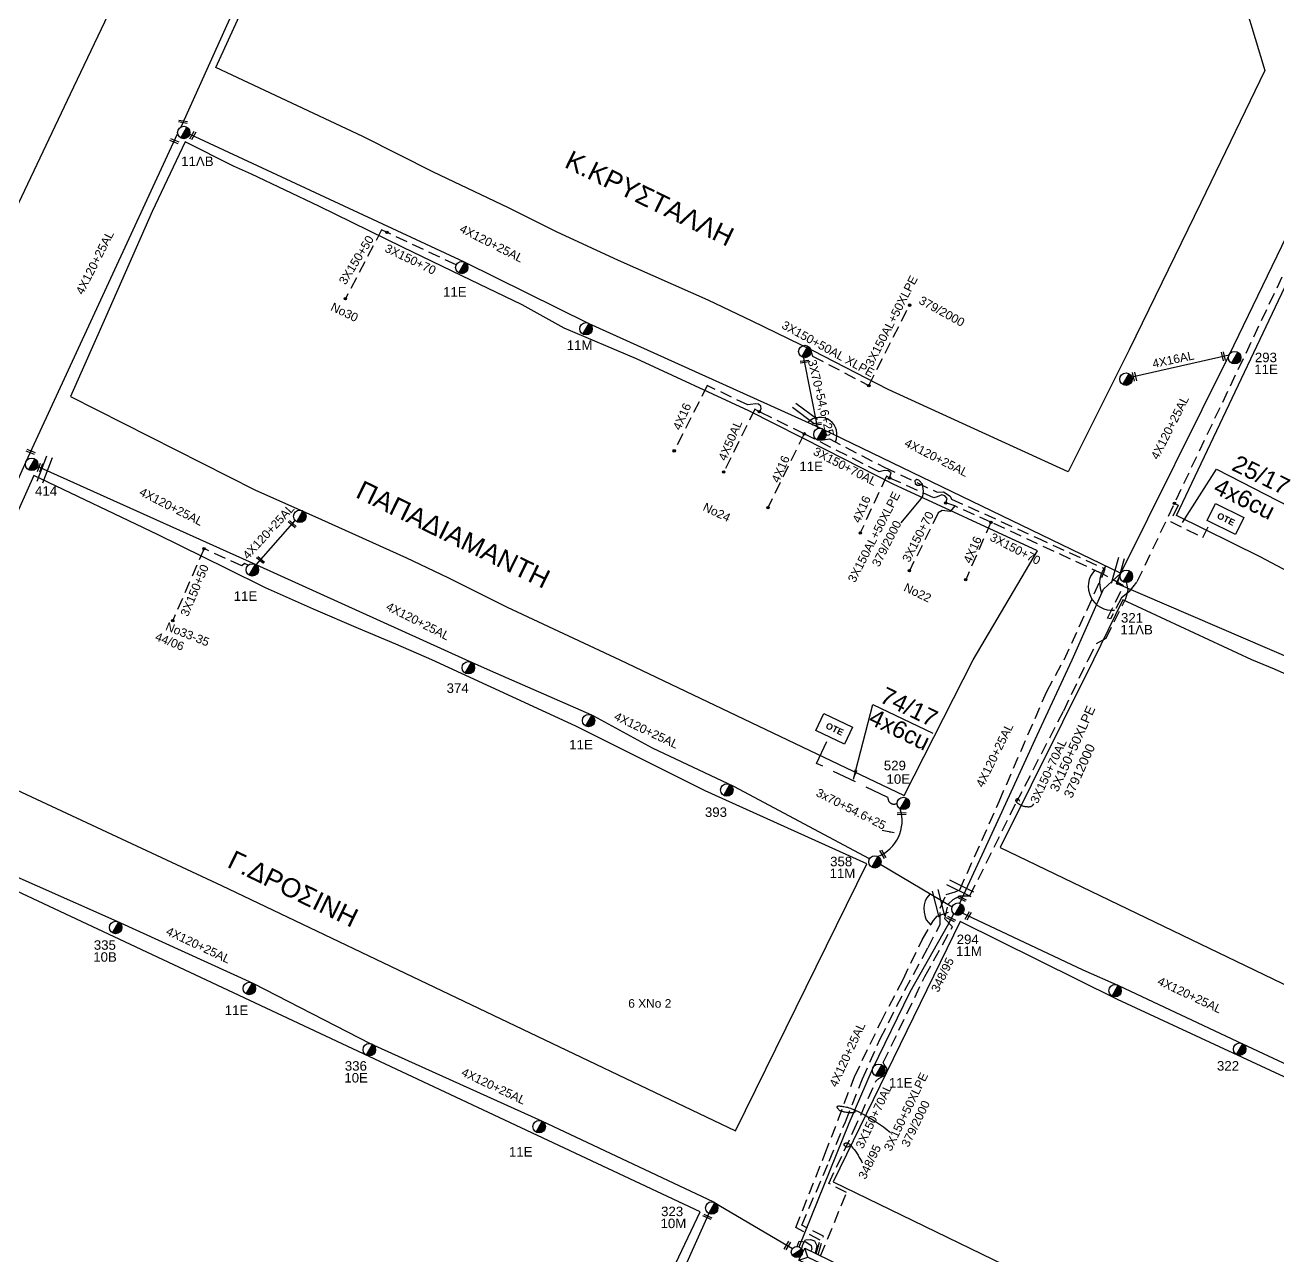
# Model space of a CAD drawing. Header units: millimetres. Extents: x 974 to 2037, y 106 to 580.
# Drawn here: x 1297.4 to 1429.5, y 282.1 to 411.8 of the extents above; entities that cross this region are included whole.
import ezdxf

# ---------------------------------------------------------------- set-up
doc = ezdxf.new("R2010")
doc.units = ezdxf.units.MM
doc.linetypes.add('DASHED', pattern=[19.05, 12.7, -6.35])
for name, color, linetype in [('Pillar OTE', 7, 'Continuous'), ('Γέφυρες Εναέριου Δικτύου', 7, 'Continuous'), ('Γυμνά εναέρια ΧΤ (1Φ)   2x16AL', 7, 'Continuous'), ('Γυμνά εναέρια ΧΤ (3Φ)   4x16AL', 7, 'Continuous'), ('Γυμνά εναέρια ΧΤ (3Φ)   4x16CU', 7, 'Continuous'), ('Εναέρια παροχή ΧΤ 4x16', 7, 'SYN_LINE'), ('Επιγραφές - Σχήματα', 7, 'Continuous'), ('Καλώδια ΧΤ   3x150+50AL', 7, 'DASHED'), ('Καλώδια ΧΤ   3x150+70AL', 7, 'DASHED'), ('Καλώδια ΧΤ   3x150AL+50XLPE', 7, 'DASHED'), ('Μηχανική τομή', 7, 'Continuous'), ('Στύλος ΦΜ', 7, 'Continuous'), ('Στύλος ΦΜ @ 1', 7, 'Continuous'), ('Συνδέσεις', 7, 'Continuous'), ('Συνεστραμμένα ΧΤ   3x70+54.6+25 AL', 7, 'SYN_LINE'), ('Συνεστραμμένα ΧΤ   4x120+25 AL', 7, 'SYN_LINE'), ('Τομή', 7, 'Continuous'), ('Υποσταθμός εναέριος 2 στύλων', 7, 'Continuous'), ('Υποσταθμός πόλεως', 7, 'Continuous'), ('Υπόβαθρο ΔΕΗ', 7, 'Continuous'), ('Υπόγεια καλώδια Δικτύου ΧΤ και Παρ. ΧΤ - 3X150+70 AL', 7, 'DASHED'), ('Υπόγεια καλώδια Παροχών ΧΤ   4x50AL', 7, 'DASHED'), ('Υπόγεια καλώδια Παροχών ΧΤ   4x6', 7, 'DASHED')]:
    doc.layers.add(name, color=color, linetype=linetype)
doc.styles.get("Standard").update_dxf_attribs({"font": 'arial.ttf'})
doc.linetypes.add('SYN_LINE', pattern='A,0.5,-0.0001,["/\\/\\/\\/",Standard,S=0.1,R=0,X=0,Y=-0.05],-0.25', length=0.7501)
doc.dimstyles.new('ISO-25', dxfattribs={"dimtxt": 2.5, "dimasz": 2.5, "dimexe": 1.25, "dimexo": 0.625, "dimtad": 1, "dimtxsty": 'Standard', "dimcen": 2.5, "dimadec": 0, "dimazin": 0, "dimtfac": 1, "dimtmove": 0, "dimatfit": 3, "dimfxl": 1, "dimarcsym": 0})

# ---------------------------------------------------------------- blocks, each defined once
blk = doc.blocks.new('ΥΠΟΣΤΑΘΜΟΣ ΕΝΑΕΡΙΟΣ ΕΠΙ 2 ΣΤΥΛΩΝ')
at = {"layer": 'Υποσταθμός εναέριος 2 στύλων', "linetype": 'Continuous'}
for points in [[(-11.97, -2.11, 0.574793), (-8.45, -0.07, 0.268822), (-9.64, 1.98)], [(9.68, -2.15, 0.574793), (13.19, -0.1, 0.268822), (12.01, 1.95)]]:
    blk.add_hatch(color=256, dxfattribs=at).paths.add_polyline_path(points)
for p, q in [((-11.97, -2.11), (-9.64, 1.98)), ((9.68, -2.15), (12.01, 1.95))]:
    blk.add_line(p, q, dxfattribs=at)
for centre in [(-10.81, -0.07), (10.84, -0.1)]:
    blk.add_circle(centre, 2.36, dxfattribs=at)
at = {"layer": 'Υποσταθμός πόλεως', "linetype": 'Continuous', "ltscale": 40}
blk.add_lwpolyline([(-8.57, 2.82), (8.57, 2.82), (8.57, -2.82), (-8.57, -2.82)], close=True, dxfattribs=at)
for points in [[(-5.75, 0), (-8.57, 2.82)], [(-8.57, -2.82), (-5.75, 0)], [(-5.75, 0), (5.75, 0)], [(5.75, 0), (8.57, 2.82)], [(8.57, -2.82), (5.75, 0)]]:
    blk.add_lwpolyline(points, dxfattribs=at)
at = {"layer": 'Υποσταθμός εναέριος 2 στύλων', "ltscale": 40, "flags": 1}
for tag, p in [('ΜΕΤΑΣΧΗΜΑΤΙΣΜΟΣ', (14.09, 2.51)), ('ΙΣΧΥΣ', (14.07, -0.28)), ('ΑΡΙΘΜΟΣ', (14.19, -3))]:
    blk.add_attdef(tag, p, '', height=1.8, dxfattribs=at)
blk = doc.blocks.new('ΥΠΑΡΧΩΝ ΤΣΙΜΕΝΤΕΝΙΟΣ ΣΤΥΛΟΣ')
at = {"layer": 'Στύλος ΦΜ'}
blk.add_hatch(color=256, dxfattribs=at).paths.add_polyline_path([(-1.29, -2.28, 0.574793), (2.62, 0, 0.268822), (1.3, 2.27)])
blk.add_line((-1.29, -2.28), (1.3, 2.27), dxfattribs=at)
blk.add_circle((0, 0), 2.62, dxfattribs=at)
at = {"layer": 'Στύλος ΦΜ', "flags": 4}
for tag, p in [('ΑΡΙΘΜΟΣ', (-4.68, 8.05)), ('ΤΥΠΟΣ', (-4.91, 3.03))]:
    blk.add_attdef(tag, p, '', height=4, dxfattribs=at)
blk = doc.blocks.new('ΤΟΜΗ')
at = {"layer": 'Τομή', "ltscale": 40}
for p, q in [((-5.68, 0), (5.68, 0)), ((5.68, -2.33), (-5.68, -2.33))]:
    blk.add_line(p, q, dxfattribs=at)
blk = doc.blocks.new('ΜΗΧΑΝΙΚΗ ΤΟΜΗ')
at = {"layer": 'Μηχανική τομή', "ltscale": 40}
for p, q in [((-1.89, 0.78), (1.89, 0.78)), ((1.89, 0), (-1.89, 0))]:
    blk.add_line(p, q, dxfattribs=at)
blk = doc.blocks.new('_ΣΥΝΔΕΣΗ')
at = {"layer": 'Συνδέσεις', "linetype": 'SYN_LINE', "ltscale": 40}
blk.add_hatch(color=256, dxfattribs=at).paths.add_polyline_path([(0.5, -0.01, 1), (-0.5, -0.01, 1)])
at = {"layer": 'Συνδέσεις'}
blk.add_circle((0, -0.01), 0.5, dxfattribs=at)
blk = doc.blocks.new('PILLAR ΟΤΕ')
at = {"layer": 'Pillar OTE', "ltscale": 40}
blk.add_lwpolyline([(-3.31, 2.02), (3.39, 2.02), (3.39, -1.99), (-3.31, -1.99)], close=True, dxfattribs=at)
at = {"layer": 'Pillar OTE', "insert": (-1.81, 0.71), "char_height": 1.3575, "width": 109.961, "attachment_point": 1}
blk.add_mtext('{\\fArial|b1|i0|c161|p34;OTE}', dxfattribs=at)

msp = doc.modelspace()

# ---------------------------------------------------------------- linework, layer by layer
at = {"layer": 'Γέφυρες Εναέριου Δικτύου'}
for points in [[(1382.83, 367.89, 0.844703), (1379.94, 369.94)], [(1410.17, 354.35, 0.69303), (1412.25, 350.15)], [(1411.36, 354.82, 0.284957), (1410.9, 351.96)]]:
    msp.add_lwpolyline(points, format="xyb", dxfattribs=at)
at = {"layer": 'Γέφυρες Εναέριου Δικτύου', "linetype": 'SYN_LINE', "ltscale": 5}
msp.add_lwpolyline([(1392.78, 320.23), (1392.49, 319.85), (1392.3, 319.52), (1392.2, 319.11), (1392.15, 318.76), (1392.21, 318.31), (1392.3, 317.84), (1392.41, 317.53), (1392.88, 316.96)], dxfattribs=at)
at = {"layer": 'Γυμνά εναέρια ΧΤ (1Φ)   2x16AL', "color": 6}
msp.add_lwpolyline([(1369.58, 286.75), (1361.87, 269.55)], dxfattribs=at)
at = {"layer": 'Γυμνά εναέρια ΧΤ (3Φ)   4x16AL', "color": 1, "ltscale": 10}
msp.add_lwpolyline([(1424.33, 377.02), (1414.09, 374.69)], dxfattribs=at)
at = {"layer": 'Γυμνά εναέρια ΧΤ (3Φ)   4x16CU', "color": 5, "linetype": 'SYN_LINE', "ltscale": 10}
msp.add_lwpolyline([(1329.12, 434.97), (1313.83, 401.05)], dxfattribs=at)
at = {"layer": 'Εναέρια παροχή ΧΤ 4x16', "color": 85, "linetype": 'DASHED', "ltscale": 0.1}
for points in [[(1374.82, 371.06), (1375, 371.38), (1374.98, 371.65), (1374.73, 371.86), (1374.41, 371.89), (1373.89, 371.83), (1373.61, 371.78), (1369.33, 373.81), (1365.84, 366.94)], [(1379.54, 368.73), (1375.72, 360.94)], [(1395.42, 361.13), (1394.47, 361.45), (1394.61, 361.92), (1394.38, 362.19), (1394.07, 362.3), (1393.57, 362.1), (1393.21, 361.99), (1388.54, 364.09), (1388.21, 364.27), (1385.46, 358.29)], [(1399.23, 359.42), (1396.57, 353.36)]]:
    msp.add_lwpolyline(points, dxfattribs=at)
at = {"layer": 'Επιγραφές - Σχήματα', "ltscale": 5}
for points in [[(1423.01, 364.99), (1430.74, 361.02)], [(1389.76, 359.35), (1391.85, 361.85), (1392.05, 362.15), (1392.12, 362.68), (1392, 363.43), (1391.63, 363.84), (1391.41, 363.9), (1391.21, 363.77), (1391.23, 363.5), (1391.47, 363.31), (1391.74, 363.33), (1392, 363.43)], [(1386.77, 340.2), (1393.1, 337.18)]]:
    msp.add_lwpolyline(points, dxfattribs=at)
at = {"layer": 'Επιγραφές - Σχήματα'}
for points in [[(1402.26, 329.99), (1402.22, 330.11), (1402.18, 330.19), (1402.13, 330.25), (1402.09, 330.28), (1402.04, 330.29), (1402, 330.28), (1401.96, 330.26), (1401.93, 330.24), (1401.9, 330.21), (1401.87, 330.19), (1401.85, 330.17), (1401.84, 330.14), (1401.83, 330.12), (1401.83, 330.09), (1401.84, 330.06), (1401.84, 330.04), (1401.86, 330.01), (1401.88, 329.98), (1401.9, 329.95), (1401.93, 329.92), (1401.97, 329.89), (1402.01, 329.86), (1402.05, 329.82), (1402.1, 329.79), (1402.16, 329.75), (1402.22, 329.72), (1402.28, 329.68), (1402.35, 329.64), (1402.42, 329.61), (1402.49, 329.57), (1402.57, 329.54), (1402.65, 329.51), (1402.73, 329.49), (1402.81, 329.47), (1402.89, 329.46), (1402.97, 329.44), (1403.05, 329.44), (1403.13, 329.43), (1403.2, 329.43), (1403.27, 329.43), (1403.34, 329.44), (1403.4, 329.45), (1403.46, 329.47), (1403.52, 329.49), (1403.57, 329.53), (1403.63, 329.58), (1403.68, 329.65), (1403.74, 329.74)], [(1384.96, 297.45), (1384.94, 297.38), (1384.92, 297.32), (1384.9, 297.28), (1384.87, 297.24), (1384.83, 297.21), (1384.77, 297.19), (1384.71, 297.17), (1384.64, 297.17), (1384.55, 297.16), (1384.44, 297.17), (1384.34, 297.17), (1384.22, 297.18), (1384.1, 297.2), (1383.99, 297.21), (1383.88, 297.23), (1383.77, 297.25), (1383.68, 297.27), (1383.59, 297.3), (1383.51, 297.32), (1383.44, 297.35), (1383.38, 297.37), (1383.32, 297.4), (1383.27, 297.44), (1383.23, 297.47), (1383.19, 297.51), (1383.15, 297.55), (1383.11, 297.59), (1383.08, 297.63), (1383.06, 297.66), (1383.04, 297.7), (1383.02, 297.74), (1383.01, 297.77), (1383.01, 297.8), (1383, 297.82), (1383.01, 297.84), (1383.02, 297.86), (1383.05, 297.88), (1383.08, 297.89), (1383.12, 297.89), (1383.18, 297.9), (1383.25, 297.9), (1383.33, 297.89), (1383.42, 297.88), (1383.52, 297.87), (1383.63, 297.86), (1383.74, 297.84), (1383.86, 297.82), (1383.99, 297.79), (1384.12, 297.76), (1384.26, 297.72), (1384.41, 297.67), (1384.58, 297.61), (1384.77, 297.53), (1385, 297.43), (1385.25, 297.3), (1385.55, 297.15), (1385.89, 296.96), (1386.26, 296.75), (1386.66, 296.52), (1387.07, 296.26), (1387.49, 295.99), (1387.9, 295.7), (1388.29, 295.4), (1388.65, 295.09)], [(1384.36, 293.73), (1384.3, 293.67), (1384.24, 293.63), (1384.18, 293.6), (1384.13, 293.58), (1384.09, 293.57), (1384.05, 293.57), (1384.01, 293.58), (1383.98, 293.59), (1383.95, 293.6), (1383.92, 293.62), (1383.89, 293.63), (1383.87, 293.65), (1383.85, 293.67), (1383.83, 293.69), (1383.81, 293.71), (1383.8, 293.74), (1383.79, 293.76), (1383.77, 293.78), (1383.76, 293.81), (1383.76, 293.83), (1383.76, 293.85), (1383.76, 293.87), (1383.76, 293.89), (1383.77, 293.91), (1383.78, 293.93), (1383.8, 293.95), (1383.82, 293.96), (1383.84, 293.97), (1383.86, 293.98), (1383.89, 293.99), (1383.91, 293.99), (1383.94, 294), (1383.96, 294), (1383.99, 294.01), (1384.01, 294.01), (1384.04, 294.01), (1384.06, 294), (1384.09, 294), (1384.12, 293.99), (1384.15, 293.98), (1384.19, 293.96), (1384.23, 293.94), (1384.28, 293.91), (1384.34, 293.86), (1384.41, 293.8), (1384.49, 293.72), (1384.58, 293.61), (1384.69, 293.47), (1384.81, 293.31), (1384.94, 293.12), (1385.08, 292.91), (1385.22, 292.7), (1385.35, 292.48), (1385.47, 292.27), (1385.57, 292.07), (1385.65, 291.9)]]:
    msp.add_lwpolyline(points, dxfattribs=at)
at = {"layer": 'Καλώδια ΧΤ   3x150+50AL', "color": 173, "ltscale": 0.1}
msp.add_lwpolyline([(1335, 390.22), (1331.18, 382.96)], dxfattribs=at)
at = {"layer": 'Καλώδια ΧΤ   3x150+50AL', "color": 30, "ltscale": 0.1}
msp.add_lwpolyline([(1320.93, 354.88), (1320.55, 355.05), (1320.27, 354.81), (1316.28, 356.63), (1312.99, 349.05)], dxfattribs=at)
at = {"layer": 'Καλώδια ΧΤ   3x150+70AL', "color": 173, "ltscale": 0.1}
msp.add_lwpolyline([(1342.86, 386.54), (1335, 390.22)], dxfattribs=at)
at = {"layer": 'Καλώδια ΧΤ   3x150+70AL', "color": 85, "ltscale": 0.1}
for points in [[(1388.54, 364.09), (1388.72, 364.63), (1388.4, 364.83), (1388, 364.85), (1387.46, 364.72), (1379.54, 368.73), (1374.82, 371.06), (1374.34, 371.32)], [(1395.42, 361.13), (1394.92, 360.53), (1394.1, 360.65), (1393.66, 360.39), (1390.64, 354.3)], [(1413.22, 352.71), (1411.07, 353.93), (1399.23, 359.42), (1395.42, 361.13)]]:
    msp.add_lwpolyline(points, dxfattribs=at)
at = {"layer": 'Καλώδια ΧΤ   3x150+70AL', "color": 5, "ltscale": 0.1}
msp.add_lwpolyline([(1381.28, 282.1), (1384.01, 288.77), (1382.14, 289.74), (1384.72, 295.2), (1387.11, 300.52), (1387.43, 300.79), (1388.11, 301.17), (1388.28, 301.82), (1387.98, 302.28), (1387.88, 302.47), (1392.27, 311.54), (1395.17, 316.79), (1394.36, 317.61), (1394.71, 319.17), (1395.25, 319.65), (1395.95, 320.04), (1397.02, 320.06), (1401.93, 329.92), (1406.9, 339.55), (1409.48, 344.93), (1410.37, 346.64), (1411.39, 347.2), (1413.45, 351.37), (1413.69, 352.27), (1413.53, 353.15)], dxfattribs=at)
at = {"layer": 'Καλώδια ΧΤ   3x150AL+50XLPE', "color": 133, "ltscale": 0.1}
for points in [[(1386.36, 373.82), (1390.65, 382.29)], [(1380.22, 377.63), (1380.42, 376.93), (1386.36, 373.82)], [(1381.54, 368.11), (1382.22, 368.2), (1387.96, 365.22), (1393.58, 362.57), (1394.24, 362.6), (1394.93, 362.17), (1395.08, 361.86), (1404.02, 357.79), (1411.24, 354.5), (1411.07, 353.93), (1411.07, 353.93)], [(1381.01, 282.23), (1381.58, 284.17), (1379.29, 285.33), (1382.19, 292.09), (1383.89, 296.24), (1385.7, 300.77), (1387.56, 304.98), (1390.16, 310.09), (1392.6, 314.61), (1393.87, 317.03), (1393.89, 318.76), (1394.52, 320.18), (1395.47, 320.48), (1395.94, 320.67), (1400.1, 330), (1405.12, 341.59), (1406.96, 344.93), (1411.07, 353.93)]]:
    msp.add_lwpolyline(points, dxfattribs=at)
at = {"layer": 'Καλώδια ΧΤ   3x150AL+50XLPE', "color": 85, "ltscale": 0.1}
msp.add_lwpolyline([(1413.84, 352.11), (1412.98, 351.45), (1411.82, 349.22), (1411.53, 349.3), (1413.22, 352.71)], dxfattribs=at)
at = {"layer": 'Καλώδια ΧΤ   3x150AL+50XLPE', "color": 30, "ltscale": 0.1}
msp.add_lwpolyline([(1380.81, 282.33), (1381.22, 283.77), (1378.65, 285.09), (1381.73, 292.82), (1384.85, 300.97), (1387.61, 306.73), (1389.97, 311.23), (1391.97, 315.4), (1393.16, 317.44), (1393.57, 317.9), (1395.12, 318.47)], dxfattribs=at)
at = {"layer": 'Συνεστραμμένα ΧΤ   3x70+54.6+25 AL', "color": 133, "ltscale": 10}
msp.add_lwpolyline([(1381, 369.29), (1379.52, 376.75)], dxfattribs=at)
at = {"layer": 'Συνεστραμμένα ΧΤ   3x70+54.6+25 AL', "color": 30, "linetype": 'SYN_LINE', "ltscale": 8}
msp.add_arc((1385.81, 327.96), 4.06, 291.8942, 17.9655, dxfattribs=at)
at = {"layer": 'Συνεστραμμένα ΧΤ   4x120+25 AL', "color": 1, "ltscale": 10}
for points in [[(1412.94, 354.05), (1424.33, 377.02), (1438.98, 407.32)], [(1395.94, 319.26), (1400.21, 328.49), (1404.12, 336.98), (1407.8, 344.93), (1411.08, 352.37), (1412.94, 354.05)], [(1500.62, 310.83), (1478.79, 322.29), (1470.96, 325.98), (1452.22, 334.67), (1434.1, 343.57), (1431.16, 344.93), (1412.48, 352.95), (1412.94, 354.05)]]:
    msp.add_lwpolyline(points, dxfattribs=at)
at = {"layer": 'Συνεστραμμένα ΧΤ   4x120+25 AL', "color": 5, "linetype": 'SYN_LINE', "ltscale": 10}
for points in [[(1281.22, 329.33), (1288.19, 344.93), (1297.54, 365.83), (1313.5, 400.33)], [(1314.77, 400.31), (1343.71, 386.85), (1356.85, 380.37), (1381.45, 369.26), (1412.94, 354.05)]]:
    msp.add_lwpolyline(points, dxfattribs=at)
at = {"layer": 'Συνεστραμμένα ΧΤ   4x120+25 AL', "color": 30, "ltscale": 10}
for points in [[(1357.15, 339.08), (1346.49, 343.75), (1343.88, 344.93), (1321.79, 354.92), (1298.73, 365.29)], [(1386.42, 323.93), (1372.13, 331.58), (1363.57, 335.61), (1357.38, 338.97), (1357.15, 339.08)], [(1395.13, 318.84), (1387.61, 323.3), (1387.58, 323.31)]]:
    msp.add_lwpolyline(points, dxfattribs=at)
at = {"layer": 'Συνεστραμμένα ΧΤ   4x120+25 AL', "color": 30, "ltscale": 5}
msp.add_lwpolyline([(1321.79, 354.92), (1325.9, 359.58)], dxfattribs=at)
at = {"layer": 'Συνεστραμμένα ΧΤ   4x120+25 AL', "color": 6, "ltscale": 10}
for points in [[(1281.85, 328.53), (1307.08, 317.38), (1321.42, 310.83), (1333.87, 304.46), (1351.85, 296.33), (1369.97, 287.79), (1370.12, 287.7)], [(1370.12, 287.7), (1378.3, 282.87)], [(1378.8, 283.1), (1379, 283.65), (1379.72, 283.58), (1380.27, 283.18), (1380.34, 282.82), (1380.24, 282.61)]]:
    msp.add_lwpolyline(points, dxfattribs=at)
at = {"layer": 'Συνεστραμμένα ΧΤ   4x120+25 AL', "color": 27, "ltscale": 10}
for points in [[(1396.04, 318.31), (1408.93, 312.26), (1412.75, 310.57), (1425.76, 304.45), (1453.33, 291.54), (1453.33, 291.54), (1453.33, 291.54), (1481.35, 278.25)], [(1379.03, 283.04), (1384.27, 296.1), (1386.73, 301.78), (1390.72, 309.91), (1394.66, 316.88), (1395.31, 318.16)], [(1379.22, 282.62), (1379.42, 283.29), (1379.68, 283.78), (1380.22, 283.83), (1380.63, 283.68), (1380.88, 283.21), (1380.72, 282.37)]]:
    msp.add_lwpolyline(points, dxfattribs=at)
at = {"layer": 'Υπόβαθρο ΔΕΗ'}
for points in [[(1407.39, 364.71), (1388.39, 373.39), (1380.48, 377.47), (1374.07, 380.59), (1369.43, 382.8), (1359.97, 386.98), (1353.42, 390.01), (1348.36, 392.54), (1340.48, 396.32), (1333.02, 400.06), (1317.51, 407.33), (1329.14, 432.75)], [(1310.52, 422.08), (1302.17, 404.51), (1296.71, 393.04), (1294.22, 386.7), (1290.39, 378.76), (1287.23, 372.03), (1283.58, 364.42), (1279.4, 355.52), (1274.45, 344.93), (1259.63, 313.99), (1252.1, 292.99), (1243.18, 265.74)], [(1425.05, 417.16), (1428.12, 407.01), (1421.34, 393.07), (1413.8, 377.58), (1407.39, 364.71)], [(1523.1, 344.93), (1527.66, 339.96), (1522.28, 335.34), (1503.45, 318.79), (1468.18, 335.4), (1448.69, 344.93), (1434.27, 352.25), (1427.6, 355.75), (1418.81, 360.13), (1433.8, 391.74), (1440.76, 406.62), (1451.32, 409.1), (1462.71, 400.4), (1478.39, 388.7), (1487.11, 382.14), (1489.33, 380.6), (1497.34, 372.19), (1507.96, 360.97), (1518.64, 349.54), (1523.1, 344.93)], [(1397.37, 344.93), (1404.13, 356.41), (1388.91, 363.44), (1381.91, 367.02), (1373.71, 371.15), (1361.86, 376.63), (1354.23, 379.85), (1349.81, 382.33), (1343.44, 385.38), (1337.19, 388.41), (1328.39, 392.72), (1321.29, 396.08), (1319.38, 396.95), (1314.28, 399.51), (1310.82, 392.16), (1305.91, 380.99), (1302.2, 372.67), (1321.65, 362.84), (1328.65, 359.69), (1337.63, 355.65), (1341.98, 353.58), (1348.23, 350.46), (1360.11, 344.93), (1390.09, 330.6), (1397.37, 344.93)], [(1340.3, 344.93), (1336.51, 346.57), (1332.55, 348.21), (1327.82, 350.24), (1322.77, 352.49), (1318.64, 354.53), (1311.46, 358.09), (1298.35, 364.34), (1296.11, 359.4), (1291.33, 348.91), (1289.45, 344.93), (1285.42, 336.38), (1318.12, 321.15), (1372.3, 295.28), (1386.15, 323.43), (1369.1, 331.11), (1355.47, 337.93), (1340.3, 344.93)], [(1426.74, 344.93), (1413.14, 351.24), (1410.04, 344.93), (1400.2, 325.15), (1483.5, 285.03), (1499.93, 310.3), (1492.46, 313.83), (1489.18, 315.67), (1480.48, 319.72), (1472.37, 323.25), (1463.46, 327.37), (1455.01, 331.44), (1445.97, 336.23), (1436.47, 340.67), (1429.14, 343.94), (1426.74, 344.93)], [(1257.05, 273.22), (1291.28, 256.38), (1342.65, 232.04), (1368.58, 286.73), (1281.62, 327.54), (1269.05, 299.52), (1257.05, 273.22)], [(1467.38, 249.79), (1480.59, 277.17), (1458.94, 287.28), (1436.49, 298.01), (1412.56, 309.13), (1395.99, 317.33), (1382.6, 289.89), (1404.26, 279.42), (1423.4, 270.22), (1443.58, 260.98), (1463.19, 251.65), (1467.38, 249.79)]]:
    msp.add_lwpolyline(points, dxfattribs=at)
at = {"layer": 'Υπόγεια καλώδια Δικτύου ΧΤ και Παρ. ΧΤ - 3X150+70 AL', "color": 85, "ltscale": 0.1}
msp.add_lwpolyline([(1413.84, 352.11), (1414.66, 353.16), (1433.66, 393.09), (1441.09, 408.47), (1441.14, 409.35), (1440.65, 409.97), (1446.34, 421.25), (1443.31, 424.2)], dxfattribs=at)
at = {"layer": 'Υπόγεια καλώδια Παροχών ΧΤ   4x50AL', "color": 85, "ltscale": 0.1}
msp.add_lwpolyline([(1374.34, 371.32), (1371.07, 364.71)], dxfattribs=at)
at = {"layer": 'Υπόγεια καλώδια Παροχών ΧΤ   4x6', "color": 85, "linetype": 'DASHED', "ltscale": 0.1}
msp.add_lwpolyline([(1418.58, 361.4), (1418.97, 361.21), (1418.15, 359.49), (1421.56, 357.79), (1422.32, 359.32)], dxfattribs=at)
at = {"layer": 'Υπόγεια καλώδια Παροχών ΧΤ   4x6', "color": 30, "linetype": 'DASHED', "ltscale": 0.2}
msp.add_lwpolyline([(1389.35, 329.82, -0.652305), (1388.38, 330.41), (1380.86, 334), (1382.19, 336.8)], format="xyb", dxfattribs=at)

# ---------------------------------------------------------------- block references
at = {"layer": 'Pillar OTE'}
for p, xscale, yscale, zscale, rotation in [((1423.94, 359.76), 0.4999999999999999, 0.4999999999999999, 0.4999999999999999, 333.5237845865805), ((1382.69, 337.64), 0.5, 0.5, 0.5, 334.4589911564411)]:
    msp.add_blockref('PILLAR ΟΤΕ', p, dxfattribs=dict(at, xscale=xscale, yscale=yscale, zscale=zscale, rotation=rotation))
at = {"layer": 'Μηχανική τομή'}
for p, xscale, yscale, zscale, rotation in [((1314.05, 401.52), 0.2499999999999163, 0.2499999999999163, 0.2499999999999163, 349.9172868683958), ((1315.18, 400.12), 0.2500000000000887, 0.2500000000000887, 0.2500000000000887, 61.14386390269527), ((1313.11, 399.48), 0.2500000000000772, 0.2500000000000772, 0.2500000000000772, 338.0324421464919), ((1379.58, 376.44), 0.2500000000000331, 0.2500000000000331, 0.2500000000000331, 186.5371346675813), ((1423.82, 376.91), 0.2499999999999729, 0.2499999999999729, 0.2499999999999729, 103.0257832863444), ((1414.46, 374.78), 0.2499999999999729, 0.2499999999999729, 0.2499999999999729, 103.0257832863444), ((1380.89, 369.86), 0.2500000000000331, 0.2500000000000331, 0.2500000000000331, 186.5371346675813), ((1297.96, 366.74), 0.2500000000000772, 0.2500000000000772, 0.2500000000000772, 338.0324421464919), ((1299.08, 365.13), 0.2499999999999701, 0.2499999999999701, 0.2499999999999701, 70.21598838827646), ((1325.64, 359.28), 0.249999999999998, 0.249999999999998, 0.249999999999998, 139.5159985075527), ((1322.31, 355.51), 0.249999999999998, 0.249999999999998, 0.249999999999998, 139.5159985075527), ((1389.82, 328.61), 0.2499999999999944, 0.2499999999999944, 0.2499999999999944, 2.227752071213355), ((1387.76, 324.4), 0.2499999999999944, 0.2499999999999944, 0.2499999999999944, 300.7834664138056), ((1396.12, 319.66), 0.2500000000000246, 0.2500000000000246, 0.2500000000000246, 334.5586033714711), ((1396.92, 317.89), 0.249999999999909, 0.249999999999909, 0.249999999999909, 59.8652018011188), ((1394.98, 317.52), 0.2499999999999944, 0.2499999999999944, 0.2499999999999944, 334.631846224528), ((1369.31, 286.13), 0.2500000000000051, 0.2500000000000051, 0.2500000000000051, 336.6464430141227), ((1377.85, 283.13), 0.2499999999999582, 0.2499999999999582, 0.2499999999999582, 59.34436072692854)]:
    msp.add_blockref('ΜΗΧΑΝΙΚΗ ΤΟΜΗ', p, dxfattribs=dict(at, xscale=xscale, yscale=yscale, zscale=zscale, rotation=rotation))
at = {"layer": 'Στύλος ΦΜ @ 1', "ltscale": 40}
ref = msp.add_blockref('ΥΠΑΡΧΩΝ ΤΣΙΜΕΝΤΕΝΙΟΣ ΣΤΥΛΟΣ', (1314.14, 400.48), dxfattribs=dict(at, xscale=0.25, yscale=0.25, zscale=0.25))
ref.add_attrib('ΤΥΠΟΣ', '11ΛB', (1313.87, 396.95), dxfattribs={"layer": 'Στύλος ΦΜ', "height": 1, "flags": 4})
ref = msp.add_blockref('ΥΠΑΡΧΩΝ ΤΣΙΜΕΝΤΕΝΙΟΣ ΣΤΥΛΟΣ', (1343.45, 386.25), dxfattribs=dict(at, xscale=0.25, yscale=0.25, zscale=0.25))
ref.add_attrib('ΤΥΠΟΣ', '11E', (1341.48, 383.19), dxfattribs={"layer": 'Στύλος ΦΜ', "height": 1, "flags": 4})
ref = msp.add_blockref('ΥΠΑΡΧΩΝ ΤΣΙΜΕΝΤΕΝΙΟΣ ΣΤΥΛΟΣ', (1356.55, 379.8), dxfattribs=dict(at, xscale=0.25, yscale=0.25, zscale=0.25))
ref.add_attrib('ΤΥΠΟΣ', '11M', (1354.51, 377.57), dxfattribs={"layer": 'Στύλος ΦΜ', "height": 1, "flags": 4})
at = {"layer": 'Στύλος ΦΜ @ 1', "ltscale": 40, "xscale": 0.25, "yscale": 0.25, "zscale": 0.25}
for p in [(1379.61, 377.4), (1413.47, 374.49), (1326.38, 360.04), (1412.32, 310.05)]:
    msp.add_blockref('ΥΠΑΡΧΩΝ ΤΣΙΜΕΝΤΕΝΙΟΣ ΣΤΥΛΟΣ', p, dxfattribs=at)
at = {"layer": 'Στύλος ΦΜ @ 1', "ltscale": 40}
ref = msp.add_blockref('ΥΠΑΡΧΩΝ ΤΣΙΜΕΝΤΕΝΙΟΣ ΣΤΥΛΟΣ', (1424.93, 376.76), dxfattribs=dict(at, xscale=0.25, yscale=0.25, zscale=0.25))
ref.add_attrib('ΤΥΠΟΣ', '11E', (1426.99, 375.02), dxfattribs={"layer": 'Στύλος ΦΜ', "height": 1, "flags": 4})
ref.add_attrib('ΑΡΙΘΜΟΣ', '293', (1427.05, 376.28), dxfattribs={"layer": 'Στύλος ΦΜ', "height": 1, "flags": 4})
ref = msp.add_blockref('ΥΠΑΡΧΩΝ ΤΣΙΜΕΝΤΕΝΙΟΣ ΣΤΥΛΟΣ', (1381.2, 368.67), dxfattribs=dict(at, xscale=0.25, yscale=0.25, zscale=0.25))
ref.add_attrib('ΤΥΠΟΣ', '11E', (1379.04, 364.8), dxfattribs={"layer": 'Στύλος ΦΜ', "height": 1, "flags": 4})
ref = msp.add_blockref('ΥΠΑΡΧΩΝ ΤΣΙΜΕΝΤΕΝΙΟΣ ΣΤΥΛΟΣ', (1298.11, 365.51), dxfattribs=dict(at, xscale=0.25, yscale=0.25, zscale=0.25))
ref.add_attrib('ΤΥΠΟΣ', '414', (1298.47, 362.21), dxfattribs={"layer": 'Στύλος ΦΜ', "height": 1, "flags": 4})
ref = msp.add_blockref('ΥΠΑΡΧΩΝ ΤΣΙΜΕΝΤΕΝΙΟΣ ΣΤΥΛΟΣ', (1321.37, 354.39), dxfattribs=dict(at, xscale=0.25, yscale=0.25, zscale=0.25))
ref.add_attrib('ΤΥΠΟΣ', '11E', (1319.41, 351.13), dxfattribs={"layer": 'Στύλος ΦΜ', "height": 1, "flags": 4})
ref = msp.add_blockref('ΥΠΑΡΧΩΝ ΤΣΙΜΕΝΤΕΝΙΟΣ ΣΤΥΛΟΣ', (1413.5, 353.71), dxfattribs=dict(at, xscale=0.25, yscale=0.25, zscale=0.25))
ref.add_attrib('ΤΥΠΟΣ', '11ΛB', (1412.88, 347.59), dxfattribs={"layer": 'Στύλος ΦΜ', "height": 1, "flags": 4})
ref.add_attrib('ΑΡΙΘΜΟΣ', '321', (1412.94, 348.84), dxfattribs={"layer": 'Στύλος ΦΜ', "height": 1, "flags": 4})
ref = msp.add_blockref('ΥΠΑΡΧΩΝ ΤΣΙΜΕΝΤΕΝΙΟΣ ΣΤΥΛΟΣ', (1344.14, 344.08), dxfattribs=dict(at, xscale=0.25, yscale=0.25, zscale=0.25))
ref.add_attrib('ΤΥΠΟΣ', '374', (1341.85, 341.43), dxfattribs={"layer": 'Στύλος ΦΜ', "height": 1, "flags": 4})
ref = msp.add_blockref('ΥΠΑΡΧΩΝ ΤΣΙΜΕΝΤΕΝΙΟΣ ΣΤΥΛΟΣ', (1356.82, 338.51), dxfattribs=dict(at, xscale=0.25, yscale=0.25, zscale=0.25))
ref.add_attrib('ΤΥΠΟΣ', '11E', (1354.77, 335.47), dxfattribs={"layer": 'Στύλος ΦΜ', "height": 1, "flags": 4})
ref = msp.add_blockref('ΥΠΑΡΧΩΝ ΤΣΙΜΕΝΤΕΝΙΟΣ ΣΤΥΛΟΣ', (1390, 329.78), dxfattribs=dict(at, xscale=0.25, yscale=0.25, zscale=0.25))
ref.add_attrib('ΤΥΠΟΣ', '10E', (1388.22, 331.85), dxfattribs={"layer": 'Στύλος ΦΜ', "height": 1, "flags": 4})
ref.add_attrib('ΑΡΙΘΜΟΣ', '529', (1387.94, 333.28), dxfattribs={"layer": 'Στύλος ΦΜ', "height": 1, "flags": 4})
ref = msp.add_blockref('ΥΠΑΡΧΩΝ ΤΣΙΜΕΝΤΕΝΙΟΣ ΣΤΥΛΟΣ', (1371.39, 331.2), dxfattribs=dict(at, xscale=0.25, yscale=0.25, zscale=0.25))
ref.add_attrib('ΤΥΠΟΣ', '393', (1369.08, 328.36), dxfattribs={"layer": 'Στύλος ΦΜ', "height": 1, "flags": 4})
ref = msp.add_blockref('ΥΠΑΡΧΩΝ ΤΣΙΜΕΝΤΕΝΙΟΣ ΣΤΥΛΟΣ', (1387, 323.62), dxfattribs=dict(at, xscale=0.25, yscale=0.25, zscale=0.25))
ref.add_attrib('ΤΥΠΟΣ', '11M', (1382.22, 321.91), dxfattribs={"layer": 'Στύλος ΦΜ', "height": 1, "flags": 4})
ref.add_attrib('ΑΡΙΘΜΟΣ', '358', (1382.28, 323.16), dxfattribs={"layer": 'Στύλος ΦΜ', "height": 1, "flags": 4})
ref = msp.add_blockref('ΥΠΑΡΧΩΝ ΤΣΙΜΕΝΤΕΝΙΟΣ ΣΤΥΛΟΣ', (1395.75, 318.64), dxfattribs=dict(at, xscale=0.25, yscale=0.25, zscale=0.25))
ref.add_attrib('ΤΥΠΟΣ', '11M', (1395.56, 313.71), dxfattribs={"layer": 'Στύλος ΦΜ', "height": 1, "flags": 4})
ref.add_attrib('ΑΡΙΘΜΟΣ', '294', (1395.62, 314.96), dxfattribs={"layer": 'Στύλος ΦΜ', "height": 1, "flags": 4})
ref = msp.add_blockref('ΥΠΑΡΧΩΝ ΤΣΙΜΕΝΤΕΝΙΟΣ ΣΤΥΛΟΣ', (1306.96, 316.71), dxfattribs=dict(at, xscale=0.25, yscale=0.25, zscale=0.25))
ref.add_attrib('ΤΥΠΟΣ', '10B', (1304.6, 313.1), dxfattribs={"layer": 'Στύλος ΦΜ', "height": 1, "flags": 4})
ref.add_attrib('ΑΡΙΘΜΟΣ', '335', (1304.66, 314.36), dxfattribs={"layer": 'Στύλος ΦΜ', "height": 1, "flags": 4})
ref = msp.add_blockref('ΥΠΑΡΧΩΝ ΤΣΙΜΕΝΤΕΝΙΟΣ ΣΤΥΛΟΣ', (1321.05, 310.28), dxfattribs=dict(at, xscale=0.25, yscale=0.25, zscale=0.25))
ref.add_attrib('ΤΥΠΟΣ', '11E', (1318.46, 307.49), dxfattribs={"layer": 'Στύλος ΦΜ', "height": 1, "flags": 4})
ref = msp.add_blockref('ΥΠΑΡΧΩΝ ΤΣΙΜΕΝΤΕΝΙΟΣ ΣΤΥΛΟΣ', (1333.7, 303.83), dxfattribs=dict(at, xscale=0.25, yscale=0.25, zscale=0.25))
ref.add_attrib('ΤΥΠΟΣ', '10E', (1331.07, 300.37), dxfattribs={"layer": 'Στύλος ΦΜ', "height": 1, "flags": 4})
ref.add_attrib('ΑΡΙΘΜΟΣ', '336', (1331.12, 301.62), dxfattribs={"layer": 'Στύλος ΦΜ', "height": 1, "flags": 4})
ref = msp.add_blockref('ΥΠΑΡΧΩΝ ΤΣΙΜΕΝΤΕΝΙΟΣ ΣΤΥΛΟΣ', (1425.45, 303.89), dxfattribs=dict(at, xscale=0.25, yscale=0.25, zscale=0.25))
ref.add_attrib('ΤΥΠΟΣ', '322', (1423.06, 301.63), dxfattribs={"layer": 'Στύλος ΦΜ', "height": 1, "flags": 4})
ref = msp.add_blockref('ΥΠΑΡΧΩΝ ΤΣΙΜΕΝΤΕΝΙΟΣ ΣΤΥΛΟΣ', (1387.4, 301.66), dxfattribs=dict(at, xscale=0.25, yscale=0.25, zscale=0.25))
ref.add_attrib('ΤΥΠΟΣ', '11E', (1388.47, 299.84), dxfattribs={"layer": 'Στύλος ΦΜ', "height": 1, "flags": 4})
ref = msp.add_blockref('ΥΠΑΡΧΩΝ ΤΣΙΜΕΝΤΕΝΙΟΣ ΣΤΥΛΟΣ', (1351.61, 295.72), dxfattribs=dict(at, xscale=0.25, yscale=0.25, zscale=0.25))
ref.add_attrib('ΤΥΠΟΣ', '11E', (1348.42, 292.57), dxfattribs={"layer": 'Στύλος ΦΜ', "height": 1, "flags": 4})
ref = msp.add_blockref('ΥΠΑΡΧΩΝ ΤΣΙΜΕΝΤΕΝΙΟΣ ΣΤΥΛΟΣ', (1369.8, 287.15), dxfattribs=dict(at, xscale=0.25, yscale=0.25, zscale=0.25))
ref.add_attrib('ΤΥΠΟΣ', '10M', (1364.4, 285.03), dxfattribs={"layer": 'Στύλος ΦΜ', "height": 1, "flags": 4})
ref.add_attrib('ΑΡΙΘΜΟΣ', '323', (1364.46, 286.29), dxfattribs={"layer": 'Στύλος ΦΜ', "height": 1, "flags": 4})
at = {"layer": 'Συνδέσεις', "xscale": 0.25, "yscale": 0.25, "zscale": 0.25}
for p in [(1335.56, 389.96), (1331.18, 382.96), (1390.65, 382.29), (1386.36, 373.82), (1374.82, 371.06), (1379.57, 368.73), (1365.84, 366.94), (1371.07, 364.71), (1388.54, 364.09), (1375.72, 360.94), (1394.47, 361.45), (1418.58, 361.4), (1399.23, 359.42), (1385.46, 358.29), (1316.28, 356.63), (1390.64, 354.3), (1396.57, 353.36), (1312.99, 349.05)]:
    msp.add_blockref('_ΣΥΝΔΕΣΗ', p, dxfattribs=at)
at = {"layer": 'Τομή'}
for p, xscale, yscale, zscale, rotation in [((1379.8, 371.11), 0.25000000000003, 0.25000000000003, 0.25000000000003, 323.2711581009405), ((1299.21, 365.08), 0.2500000000000742, 0.2500000000000742, 0.2500000000000742, 69.1293538296233), ((1412.32, 354.35), 0.2500000000001222, 0.2500000000001222, 0.2500000000001222, 74.05112807129522), ((1396.13, 321.1), 0.2499999999999748, 0.2499999999999748, 0.2499999999999748, 333.7278011663645), ((1393.98, 319.32), 0.2500000000000929, 0.2500000000000929, 0.2500000000000929, 284.4509831159361)]:
    msp.add_blockref('ΤΟΜΗ', p, dxfattribs=dict(at, xscale=xscale, yscale=yscale, zscale=zscale, rotation=rotation))
at = {"layer": 'Υποσταθμός εναέριος 2 στύλων', "xscale": 0.2499999999999993, "yscale": 0.2499999999999993, "zscale": 0.2499999999999993, "rotation": 334.2396002032711}
msp.add_blockref('ΥΠΟΣΤΑΘΜΟΣ ΕΝΑΕΡΙΟΣ ΕΠΙ 2 ΣΤΥΛΩΝ', (1381.22, 281.35), dxfattribs=at)

# ---------------------------------------------------------------- texts
at = {"layer": 'Γυμνά εναέρια ΧΤ (3Φ)   4x16AL', "color": 7, "insert": (1416.17, 376.54), "char_height": 0.9, "width": 84.1859, "attachment_point": 1, "rotation": 11.9468}
msp.add_mtext('4X16AL', dxfattribs=at)
at = {"layer": 'Εναέρια παροχή ΧΤ 4x16', "color": 7, "char_height": 0.9, "width": 84.1859, "attachment_point": 1, "rotation": 66.2}
for insert in [(1365.66, 369.39), (1376.04, 363.86), (1384.58, 359.62), (1396.28, 355.35)]:
    msp.add_mtext('4X16', dxfattribs=dict(at, insert=insert))
at = {"layer": 'Επιγραφές - Σχήματα', "ltscale": 0.1, "char_height": 2, "width": 27.6397, "attachment_point": 1, "rotation": 334.0128}
for s, insert in [('K.ΚΡΥΣΤΑΛΛΗ', (1355.03, 398.67)), ('ΠΑΠΑΔΙΑΜΑΝΤΗ ', (1333.02, 363.89)), ('Γ.ΔΡΟΣΙΝΗ', (1319.48, 324.92))]:
    msp.add_mtext(s, dxfattribs=dict(at, insert=insert))
at = {"layer": 'Επιγραφές - Σχήματα', "color": 7, "char_height": 0.9}
for s, insert, width, attachment_point, rotation in [('379/2000', (1391.98, 383.3), 84.1859, 1, 331.1339), ('No30', (1329.93, 382.6), 84.1859, 1, 334.3272), ('No24', (1369.17, 361.52), 84.1859, 1, 334.3272), ('No22', (1390.34, 353.04), 84.1859, 1, 334.3272), ('No33-35', (1312.47, 348.92), 84.1859, 1, 338.3685), ('44/06', (1311.37, 347.85), 84.1859, 1, 338.3685), ('{\\H1.083x;\\C256;3X150+50XLPE\\P37912000}', (1405.39, 331.31), 84.1859, 1, 65.8231), ('348/95', (1386.45, 292.01), 13.9242, 5, 64.0886)]:
    msp.add_mtext(s, dxfattribs=dict(at, insert=insert, width=width, attachment_point=attachment_point, rotation=rotation))
at = {"layer": 'Επιγραφές - Σχήματα', "color": 1, "insert": (1363.27, 308.7), "char_height": 0.9, "width": 15.0017, "attachment_point": 5}
msp.add_mtext('6 XNo 2', dxfattribs=at)
at = {"layer": 'Καλώδια ΧΤ   3x150+50AL', "color": 7, "char_height": 0.9, "width": 84.1859, "attachment_point": 1}
for insert, rotation in [((1330.43, 384.83), 58.2505), ((1313.75, 349.75), 67.2965)]:
    msp.add_mtext('3X150+50', dxfattribs=dict(at, insert=insert, rotation=rotation))
at = {"layer": 'Καλώδια ΧΤ   3x150+70AL', "color": 7, "char_height": 0.9, "width": 84.1859, "attachment_point": 1}
for s, insert, rotation in [('3X150+70', (1335.64, 388.78), 334.3272), ('3X150+70AL', (1380.82, 367.38), 332.6474), ('3X150+70', (1389.83, 355.52), 62.9939), ('3X150+70', (1399.45, 358.34), 332.6474), ('3X150+70AL', (1403.33, 330.07), 64.7889), ('3X150+70AL', (1384.92, 293.7), 64.7889)]:
    msp.add_mtext(s, dxfattribs=dict(at, insert=insert, rotation=rotation))
at = {"layer": 'Καλώδια ΧΤ   3x150AL+50XLPE', "color": 7, "char_height": 0.9}
for s, insert, width, attachment_point, rotation in [('3X150AL+50XLPE', (1388.75, 380.62), 13.9242, 5, 62.8153), ('3X150+50AL XLPE', (1377.52, 380.7), 84.1859, 1, 331.1339), ('3X150AL+50XLPE\\P379/2000', (1387.57, 357.51), 13.9242, 5, 62.8153), ('348/95', (1394.13, 311.72), 13.9242, 5, 64.0886), ('3X150+50XLPE', (1390.27, 297.29), 13.9242, 5, 64.0886), ('379/2000', (1391.29, 296.03), 13.9242, 5, 64.0886)]:
    msp.add_mtext(s, dxfattribs=dict(at, insert=insert, width=width, attachment_point=attachment_point, rotation=rotation))
at = {"layer": 'Συνεστραμμένα ΧΤ   4x120+25 AL', "color": 7, "char_height": 0.9, "width": 84.1859, "attachment_point": 1}
for s, insert, rotation in [('4X120+25AL', (1302.71, 383.72), 63.1286), ('4X120+25AL', (1343.54, 390.85), 333.1286), ('3X70+54,6+25', (1380.8, 376.64), 283.4736), ('4X120+25AL', (1416.04, 366.34), 63.1286), ('4X120+25AL', (1390.44, 368.27), 333.1286), ('4X120+25AL', (1309.78, 363.11), 333.1286), ('4X120+25AL', (1320.26, 356.04), 47.3091), ('4X120+25AL', (1335.78, 351.04), 333.1286), ('4X120+25AL', (1359.8, 339.46), 334.7243), ('4X120+25AL', (1397.6, 331.79), 63.8241), ('3x70+54.6+25', (1381.11, 331.42), 333.1286), ('4X120+25AL', (1312.57, 316.82), 334.7243), ('4X120+25AL', (1417.08, 311.56), 334.7243), ('4X120+25AL', (1382.15, 300.18), 65.2928), ('4X120+25AL', (1343.7, 301.96), 334.7243)]:
    msp.add_mtext(s, dxfattribs=dict(at, insert=insert, rotation=rotation))
at = {"layer": 'Υπόγεια καλώδια Παροχών ΧΤ   4x50AL', "color": 7, "insert": (1370.45, 366.16), "char_height": 0.9, "width": 84.1859, "attachment_point": 1, "rotation": 66.6965}
msp.add_mtext('4X50AL', dxfattribs=at)
at = {"layer": 'Υπόγεια καλώδια Παροχών ΧΤ   4x50AL', "color": 7, "ltscale": 0.2, "char_height": 1.8, "attachment_point": 1, "rotation": 334}
for s, insert in [('25/17', (1425.28, 366.58)), ('4x6cu', (1423.35, 364.17)), ('74/17', (1388.17, 342.14)), ('4x6cu', (1386.99, 339.86))]:
    msp.add_mtext_dynamic_manual_height_columns(s, width=1.8, gutter_width=12.5, heights=[0.118], dxfattribs=dict(at, insert=insert))

# ---------------------------------------------------------------- leaders
at = {"layer": 'Επιγραφές - Σχήματα', "ltscale": 40}
for points, override in [([(1419.44, 359.37), (1423.01, 364.99)], {"dimasz": 0.5, "dimtad": 0}), ([(1384.76, 332.33), (1386.77, 340.2)], {"dimasz": 1, "dimtad": 0}), ([(1389.03, 326.7), (1387.75, 326.92)], {"dimasz": 0.5, "dimtad": 0})]:
    msp.add_leader(points, dimstyle='ISO-25', override=override, dxfattribs=at)

doc.saveas('drawing.dxf')
